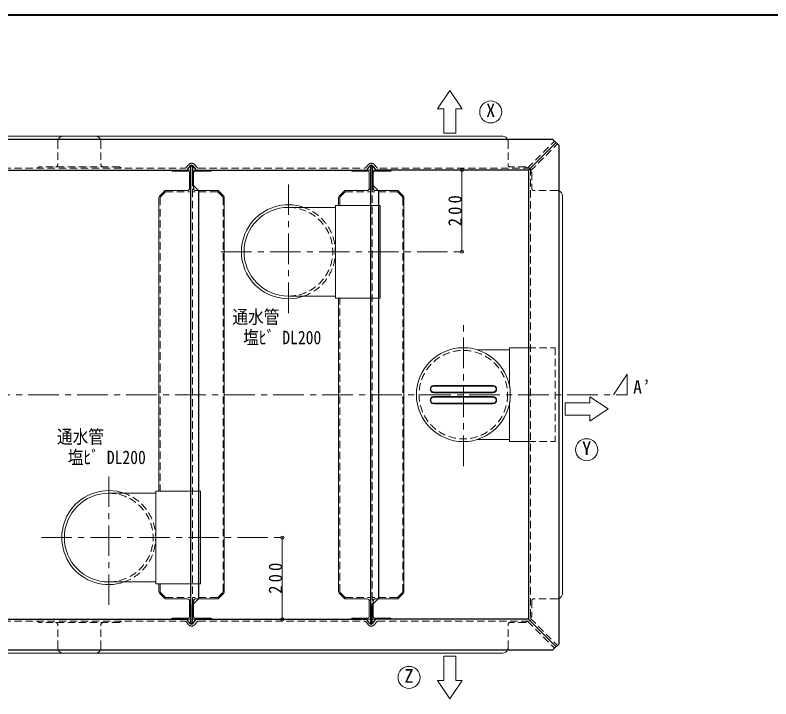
# Model space of a CAD drawing. Units: millimetres at full size, sheet at 1:15. Extents: x -3100 to 2975, y -2083 to 2132.
# Drawn here: x -1175 to 676, y 458 to 2132 of the extents above; entities that cross this region are included whole.
import ezdxf
from ezdxf.enums import TextEntityAlignment as Align

# ---------------------------------------------------------------- set-up
doc = ezdxf.new("R2010")
doc.units = ezdxf.units.MM
doc.header["$LTSCALE"] = 15
doc.header["$PDMODE"] = 32
doc.header["$PDSIZE"] = 7.5
doc.linetypes.add('CHAIN1', pattern=[8, 5, -1, 1, -1])
doc.linetypes.add('DASHED1', pattern=[1.8, 1.2, -0.6])
doc.layers.add('0-0____1', color=7, linetype='Continuous', lineweight=18)
doc.layers.add('0-1____2', color=7, linetype='Continuous')
doc.styles.add('ＭＳ ゴシック', font='')
doc.styles.get('ＭＳ ゴシック').set_extended_font_data('MS Gothic')

msp = doc.modelspace()

# ---------------------------------------------------------------- linework, layer by layer
at = {"layer": '0-0____1', "color": 1, "lineweight": 40}
msp.add_line((2975.06, 2132.48), (-3099.94, 2132.48), dxfattribs=at)
at = {"layer": '0-0____1', "color": 4, "lineweight": 9}
for p, q in [((-139.94, 1902.98), (-124.94, 1902.98)), ((-124.94, 1842.98), (-124.94, 1902.98)), ((-94.94, 1842.98), (-94.94, 1902.98)), ((-94.94, 1902.98), (-79.94, 1902.98)), ((-1057.44, 1835.98), (-2054.44, 1835.98)), ((19.56, 1835.98), (-977.44, 1835.98)), ((-124.94, 1842.98), (-94.94, 1842.98)), ((-80.44, 1552.98), (-80.44, 1752.98)), ((-752.44, 1702.98), (-805.37, 1702.98)), ((-725.44, 1702.98), (-679.51, 1702.98)), ((-312.44, 1702.98), (-365.37, 1702.98)), ((-285.44, 1702.98), (-239.51, 1702.98)), ((-822.44, 1685.91), (-822.44, 966.28)), ((-820.98, 1689.45), (-808.9, 1701.52)), ((-663.9, 1689.45), (-675.98, 1701.52)), ((-662.44, 1685.91), (-662.44, 720.05)), ((-382.44, 1666.28), (-382.44, 1685.91)), ((-380.98, 1689.45), (-368.9, 1701.52)), ((-223.9, 1689.45), (-235.98, 1701.52)), ((-222.44, 720.05), (-222.44, 1685.91)), ((165.56, 715.98), (165.56, 1689.98)), ((-382.44, 720.05), (-382.44, 1439.68)), ((-149.44, 1225.48), (-4.44, 1225.48)), ((-149.44, 1207.48), (-4.44, 1207.48)), ((-149.44, 1198.48), (-4.44, 1198.48)), ((232.56, 1197.98), (232.56, 1182.98)), ((-149.44, 1180.48), (-4.44, 1180.48)), ((172.56, 1182.98), (172.56, 1152.98)), ((172.56, 1182.98), (232.56, 1182.98)), ((172.56, 1152.98), (232.56, 1152.98)), ((232.56, 1152.98), (232.56, 1137.98)), ((-520.44, 852.98), (-520.44, 652.98)), ((-822.44, 739.68), (-822.44, 720.05)), ((-820.98, 716.52), (-808.9, 704.45)), ((-663.9, 716.52), (-675.98, 704.45)), ((-380.98, 716.52), (-368.9, 704.45)), ((-223.9, 716.52), (-235.98, 704.45)), ((-752.44, 702.98), (-805.37, 702.98)), ((-725.44, 702.98), (-679.51, 702.98)), ((-312.44, 702.98), (-365.37, 702.98)), ((-285.44, 702.98), (-239.51, 702.98)), ((-2054.44, 569.98), (-1057.44, 569.98)), ((19.56, 569.98), (-977.44, 569.98)), ((-94.94, 562.98), (-94.94, 502.98)), ((-109.94, 457.98), (-139.94, 502.98)), ((-124.94, 502.98), (-139.94, 502.98)), ((-79.94, 502.98), (-109.94, 457.98)), ((-79.94, 502.98), (-94.94, 502.98))]:
    msp.add_line(p, q, dxfattribs=at)
at = {"layer": '0-0____1'}
for p, q in [((-977.44, 1835.98), (-1057.44, 1835.98)), ((-792.44, 1752.98), (-789.44, 1749.98)), ((-750.44, 1749.98), (-789.44, 1749.98)), ((-753.94, 1752.98), (-744.44, 1752.98)), ((-747.44, 1746.98), (-747.44, 1707.98)), ((-740.44, 1752.98), (-730.94, 1752.98)), ((-737.44, 1746.98), (-737.44, 1714.98)), ((-734.44, 1749.98), (-695.44, 1749.98)), ((-692.44, 1752.98), (-695.44, 1749.98)), ((-352.44, 1752.98), (-349.44, 1749.98)), ((-310.44, 1749.98), (-349.44, 1749.98)), ((-313.94, 1752.98), (-304.44, 1752.98)), ((-307.44, 1746.98), (-307.44, 1707.98)), ((-300.44, 1752.98), (-290.94, 1752.98)), ((-297.44, 1746.98), (-297.44, 1714.98)), ((-294.44, 1749.98), (-255.44, 1749.98)), ((-252.44, 1752.98), (-255.44, 1749.98)), ((-747.44, 1707.98), (-744.44, 1704.98)), ((-307.44, 1707.98), (-304.44, 1704.98)), ((-390.44, 1666.28), (-304.44, 1666.28)), ((-505.44, 1661.63), (-390.44, 1661.63)), ((-505.44, 1444.33), (-390.44, 1444.33)), ((-284.44, 1439.68), (-280.44, 1439.68)), ((36.06, 1317.98), (82.56, 1317.98)), ((36.06, 1221.46), (36.06, 1317.98)), ((-42.11, 1312.58), (36.06, 1312.58)), ((-149.44, 1223.98), (-4.44, 1223.98)), ((-149.44, 1208.98), (-4.44, 1208.98)), ((-149.44, 1196.98), (-4.44, 1196.98)), ((-149.44, 1181.98), (-4.44, 1181.98)), ((36.06, 1087.98), (36.06, 1184.51)), ((-42.11, 1093.38), (36.06, 1093.38)), ((36.06, 1087.98), (82.56, 1087.98)), ((-724.44, 966.28), (-720.44, 966.28)), ((-945.44, 961.63), (-830.44, 961.63)), ((-945.44, 744.33), (-830.44, 744.33)), ((-830.44, 739.68), (-744.44, 739.68)), ((-747.44, 697.98), (-744.44, 700.98)), ((-747.44, 658.98), (-747.44, 697.98)), ((-737.44, 658.98), (-737.44, 690.98)), ((-307.44, 697.98), (-304.44, 700.98)), ((-307.44, 658.98), (-307.44, 697.98)), ((-297.44, 658.98), (-297.44, 690.98)), ((-792.44, 652.98), (-789.44, 655.98)), ((-750.44, 655.98), (-789.44, 655.98)), ((-753.94, 652.98), (-744.44, 652.98)), ((-740.44, 652.98), (-730.94, 652.98)), ((-734.44, 655.98), (-695.44, 655.98)), ((-692.44, 652.98), (-695.44, 655.98)), ((-352.44, 652.98), (-349.44, 655.98)), ((-310.44, 655.98), (-349.44, 655.98)), ((-313.94, 652.98), (-304.44, 652.98)), ((-300.44, 652.98), (-290.94, 652.98)), ((-294.44, 655.98), (-255.44, 655.98)), ((-252.44, 652.98), (-255.44, 655.98)), ((-977.44, 569.98), (-1057.44, 569.98))]:
    msp.add_line(p, q, dxfattribs=at)
at = {"layer": '0-0____1', "color": 5, "lineweight": 25}
for p, q in [((142.56, 1827.98), (-2177.44, 1827.98)), ((82.56, 1752.98), (150.06, 1820.48)), ((142.56, 1827.98), (157.56, 1812.98)), ((157.56, 592.98), (157.56, 1812.98)), ((-746.41, 1762.81), (-753.94, 1752.98)), ((-744.44, 642.98), (-744.44, 1762.98)), ((-744.44, 1762.98), (-740.44, 1762.98)), ((-740.44, 1762.98), (-740.44, 1717.98)), ((-738.47, 1762.81), (-730.94, 1752.98)), ((-306.41, 1762.81), (-313.94, 1752.98)), ((-304.44, 1762.98), (-304.44, 642.98)), ((-304.44, 1762.98), (-300.44, 1762.98)), ((-300.44, 1762.98), (-300.44, 1717.98)), ((-298.47, 1762.81), (-290.94, 1752.98)), ((-1720.94, 1752.98), (-753.94, 1752.98)), ((-730.94, 1752.98), (-313.94, 1752.98)), ((82.56, 1752.98), (-290.94, 1752.98)), ((82.56, 1752.98), (82.56, 652.98)), ((-740.44, 1717.98), (-724.44, 1701.98)), ((-300.44, 1717.98), (-284.44, 1701.98)), ((-724.44, 703.98), (-724.44, 1701.98)), ((-284.44, 1701.98), (-284.44, 703.98)), ((-740.44, 687.98), (-724.44, 703.98)), ((-300.44, 687.98), (-284.44, 703.98)), ((-740.44, 642.98), (-740.44, 687.98)), ((-300.44, 642.98), (-300.44, 687.98)), ((-1720.94, 652.98), (-753.94, 652.98)), ((-746.41, 643.16), (-753.94, 652.98)), ((-738.47, 643.16), (-730.94, 652.98)), ((-730.94, 652.98), (-313.94, 652.98)), ((-306.41, 643.16), (-313.94, 652.98)), ((-298.47, 643.16), (-290.94, 652.98)), ((82.56, 652.98), (-290.94, 652.98)), ((82.56, 652.98), (150.06, 585.48)), ((-744.44, 642.98), (-740.44, 642.98)), ((-304.44, 642.98), (-300.44, 642.98)), ((142.56, 577.98), (157.56, 592.98)), ((-2177.44, 577.98), (142.56, 577.98))]:
    msp.add_line(p, q, dxfattribs=at)
at = {"layer": '0-0____1', "color": 4, "linetype": 'DASHED1', "lineweight": 9}
for p, q in [((-1070.44, 1822.98), (-1070.44, 1765.98)), ((-964.44, 1822.98), (-964.44, 1765.98)), ((32.56, 1822.98), (32.56, 1765.98)), ((-1120.44, 1757.98), (-1115.44, 1760.98)), ((75.49, 1760.98), (37.56, 1760.98)), ((75.49, 1760.98), (80.49, 1757.98)), ((87.56, 1750.65), (90.56, 1745.91)), ((90.56, 1745.91), (90.56, 1707.98)), ((-737.44, 1707.98), (-740.44, 1704.98)), ((-737.44, 1714.98), (-737.44, 1707.98)), ((-732.44, 1702.98), (-725.44, 1702.98)), ((-297.44, 1707.98), (-300.44, 1704.98)), ((-297.44, 1714.98), (-297.44, 1707.98)), ((-292.44, 1702.98), (-285.44, 1702.98)), ((152.56, 1702.98), (95.56, 1702.98)), ((-819.44, 1684.67), (-819.44, 966.28)), ((-806.78, 1699.4), (-817.98, 1688.21)), ((-805.37, 1699.98), (-744.44, 1699.98)), ((-679.51, 1699.98), (-740.44, 1699.98)), ((-678.1, 1699.4), (-666.9, 1688.21)), ((-665.44, 1684.67), (-665.44, 721.3)), ((-379.44, 1666.28), (-379.44, 1684.67)), ((-366.78, 1699.4), (-377.98, 1688.21)), ((-365.37, 1699.98), (-304.44, 1699.98)), ((-239.51, 1699.98), (-300.44, 1699.98)), ((-238.1, 1699.4), (-226.9, 1688.21)), ((-225.44, 721.3), (-225.44, 1684.67)), ((-304.44, 1666.28), (-284.44, 1666.28)), ((-379.44, 721.3), (-379.44, 1439.68)), ((-304.44, 1439.68), (-284.44, 1439.68)), ((82.56, 1087.98), (148.06, 1087.98)), ((-744.44, 966.28), (-724.44, 966.28)), ((-819.44, 739.68), (-819.44, 721.3)), ((-744.44, 739.68), (-724.44, 739.68)), ((-806.78, 706.57), (-817.98, 717.76)), ((-805.37, 705.98), (-744.44, 705.98)), ((-679.51, 705.98), (-740.44, 705.98)), ((-678.1, 706.57), (-666.9, 717.76)), ((-366.78, 706.57), (-377.98, 717.76)), ((-365.37, 705.98), (-304.44, 705.98)), ((-239.51, 705.98), (-300.44, 705.98)), ((-238.1, 706.57), (-226.9, 717.76)), ((-737.44, 697.98), (-740.44, 700.98)), ((-737.44, 690.98), (-737.44, 697.98)), ((-732.44, 702.98), (-725.44, 702.98)), ((-297.44, 697.98), (-300.44, 700.98)), ((-297.44, 690.98), (-297.44, 697.98)), ((-292.44, 702.98), (-285.44, 702.98)), ((90.56, 697.98), (90.56, 660.05)), ((152.56, 702.98), (95.56, 702.98)), ((-1120.44, 647.98), (-1115.44, 644.98)), ((-914.44, 647.98), (-919.44, 644.98)), ((75.49, 644.98), (80.49, 647.98)), ((87.56, 655.32), (90.56, 660.05)), ((-919.44, 644.98), (-1115.44, 644.98)), ((-1070.44, 582.98), (-1070.44, 639.98)), ((-964.44, 582.98), (-964.44, 639.98)), ((32.56, 582.98), (32.56, 639.98)), ((75.49, 644.98), (37.56, 644.98))]:
    msp.add_line(p, q, dxfattribs=at)
at = {"layer": '0-0____1', "linetype": 'DASHED1'}
for p, q in [((80.49, 1757.98), (146.52, 1824.02)), ((87.56, 1750.91), (153.6, 1816.95)), ((-754.91, 1759.94), (-750.38, 1765.85)), ((-729.97, 1759.94), (-734.5, 1765.85)), ((-314.91, 1759.94), (-310.38, 1765.85)), ((-289.97, 1759.94), (-294.5, 1765.85)), ((-1716.01, 1757.98), (-758.87, 1757.98)), ((-726.01, 1757.98), (-318.87, 1757.98)), ((87.56, 1757.98), (-286.01, 1757.98)), ((87.56, 1757.98), (87.56, 647.98)), ((-740.44, 687.98), (-740.44, 1717.98)), ((-300.44, 1717.98), (-300.44, 687.98)), ((-1716.01, 647.98), (-758.87, 647.98)), ((-726.01, 647.98), (-318.87, 647.98)), ((-286.01, 647.98), (87.56, 647.98)), ((80.49, 647.98), (146.52, 581.95)), ((87.56, 655.05), (153.6, 589.02)), ((-754.91, 646.03), (-750.38, 640.12)), ((-729.97, 646.03), (-734.5, 640.12)), ((-314.91, 646.03), (-310.38, 640.12)), ((-289.97, 646.03), (-294.5, 640.12))]:
    msp.add_line(p, q, dxfattribs=at)
at = {"layer": '0-0____1', "color": 4, "linetype": 'CHAIN1', "lineweight": 9}
for p, q in [((-505.44, 1717.98), (-505.44, 1387.98)), ((-670.44, 1552.98), (-80.44, 1552.98)), ((-76.94, 1027.98), (-76.94, 1377.98)), ((290.56, 1202.98), (323.89, 1252.98)), ((323.89, 1252.98), (323.89, 1202.98)), ((-2462.44, 1202.98), (323.89, 1202.98)), ((-945.44, 687.98), (-945.44, 1017.98)), ((-1110.44, 852.98), (-520.44, 852.98))]:
    msp.add_line(p, q, dxfattribs=at)
at = {"layer": '0-0____1', "color": 4, "lineweight": 9}
for points in [[(-139.94, 1902.98), (-109.94, 1947.98), (-79.94, 1902.98)], [(232.56, 1197.98), (277.56, 1167.98), (232.56, 1137.98)], [(-94.94, 562.98), (-124.94, 562.98), (-124.94, 502.98)]]:
    msp.add_lwpolyline(points, dxfattribs=at)
at = {"layer": '0-0____1', "color": 4, "linetype": 'DASHED1', "lineweight": 9}
for points in [[(-914.44, 1757.98), (-919.44, 1760.98), (-1115.44, 1760.98)], [(82.56, 1317.98), (148.06, 1317.98), (148.06, 1087.98)]]:
    msp.add_lwpolyline(points, dxfattribs=at)
at = {"layer": '0-0____1'}
for points in [[(-390.44, 1666.28), (-390.44, 1439.68), (-304.44, 1439.68)], [(-284.44, 1666.28), (-280.44, 1666.28), (-280.44, 1439.68)], [(-830.44, 739.68), (-830.44, 966.28), (-744.44, 966.28)], [(-724.44, 739.68), (-720.44, 739.68), (-720.44, 966.28)]]:
    msp.add_lwpolyline(points, dxfattribs=at)
for centre, radius in [((-9.94, 1895.48), 27), ((-76.94, 1202.98), 115), ((225.06, 1067.98), 27), ((-209.94, 510.48), 27)]:
    msp.add_circle(centre, radius, dxfattribs=at)
at = {"layer": '0-0____1', "color": 4, "linetype": 'DASHED1', "lineweight": 9}
msp.add_circle((-76.94, 1202.98), 108.5, dxfattribs=at)
at = {"layer": '0-0____1'}
for centre, radius, start, end in [((-1057.44, 1822.98), 13, 90, 157.38014), ((-977.44, 1822.98), 13, 22.61986, 90), ((-750.44, 1746.98), 3, 0, 90), ((-734.44, 1746.98), 3, 90, 180), ((-310.44, 1746.98), 3, 0, 90), ((-294.44, 1746.98), 3, 90, 180), ((-505.44, 1552.98), 115, 70.8709, 289.1291), ((-505.44, 1552.98), 108.65, 90, 270), ((-149.44, 1216.48), 7.5, 90, 270), ((-4.44, 1216.48), 7.5, 270, 90), ((-149.44, 1189.48), 7.5, 90, 270), ((-4.44, 1189.48), 7.5, 270, 90), ((-945.44, 852.98), 115, 70.8709, 289.1291), ((-945.44, 852.98), 108.65, 90, 270), ((-750.44, 658.98), 3, 270, 0), ((-734.44, 658.98), 3, 180, 270), ((-310.44, 658.98), 3, 270, 0), ((-294.44, 658.98), 3, 180, 270), ((-1057.44, 582.98), 13, 202.61986, 270), ((-977.44, 582.98), 13, 270, 337.38014)]:
    msp.add_arc(centre, radius, start, end, dxfattribs=at)
at = {"layer": '0-0____1', "color": 4, "lineweight": 9}
for centre, radius, start, end in [((19.56, 1822.98), 13, 22.61986, 90), ((-805.37, 1697.98), 5, 90, 135), ((-752.44, 1707.98), 5, 270, 0), ((-679.51, 1697.98), 5, 45, 90), ((-365.37, 1697.98), 5, 90, 135), ((-312.44, 1707.98), 5, 270, 0), ((-239.51, 1697.98), 5, 45, 90), ((-817.44, 1685.91), 5, 135, 180), ((-667.44, 1685.91), 5, 0, 45), ((-377.44, 1685.91), 5, 135, 180), ((-227.44, 1685.91), 5, 0, 45), ((152.56, 1689.98), 13, 0, 67.38014), ((-149.44, 1216.48), 9, 90, 270), ((-4.44, 1216.48), 9, 270, 90), ((-149.44, 1189.48), 9, 90, 270), ((-4.44, 1189.48), 9, 270, 90), ((-817.44, 720.05), 5, 180, 225), ((-805.37, 707.98), 5, 225, 270), ((-679.51, 707.98), 5, 270, 315), ((-667.44, 720.05), 5, 315, 0), ((-377.44, 720.05), 5, 180, 225), ((-365.37, 707.98), 5, 225, 270), ((-239.51, 707.98), 5, 270, 315), ((-227.44, 720.05), 5, 315, 0), ((152.56, 715.98), 13, 292.61986, 360), ((-752.44, 697.98), 5, 0, 90), ((-312.44, 697.98), 5, 0, 90), ((19.56, 582.98), 13, 270, 337.38014)]:
    msp.add_arc(centre, radius, start, end, dxfattribs=at)
at = {"layer": '0-0____1', "color": 4, "linetype": 'DASHED1', "lineweight": 9}
for centre, radius, start, end in [((-1057.44, 1822.98), 13, 157.38014, 180), ((-977.44, 1822.98), 13, 0, 22.61986), ((19.56, 1822.98), 13, 0, 22.61986), ((-1075.44, 1765.98), 5, 270, 0), ((-959.44, 1765.98), 5, 180, 270), ((37.56, 1765.98), 5, 180, 270), ((-732.44, 1707.98), 5, 180, 270), ((-292.44, 1707.98), 5, 180, 270), ((95.56, 1707.98), 5, 180, 270), ((152.56, 1689.98), 13, 67.38014, 90), ((-814.44, 1684.67), 5, 135, 180), ((-805.37, 1697.98), 2, 90, 135), ((-679.51, 1697.98), 2, 45, 90), ((-670.44, 1684.67), 5, 0, 45), ((-374.44, 1684.67), 5, 135, 180), ((-365.37, 1697.98), 2, 90, 135), ((-239.51, 1697.98), 2, 45, 90), ((-230.44, 1684.67), 5, 0, 45), ((-505.44, 1552.98), 108.65, 270, 90), ((-505.44, 1552.98), 115, 289.1291, 70.8709), ((-945.44, 852.98), 108.65, 270, 90), ((-945.44, 852.98), 115, 289.1291, 70.8709), ((-814.44, 721.3), 5, 180, 225), ((-805.37, 707.98), 2, 225, 270), ((-679.51, 707.98), 2, 270, 315), ((-670.44, 721.3), 5, 315, 0), ((-374.44, 721.3), 5, 180, 225), ((-365.37, 707.98), 2, 225, 270), ((-239.51, 707.98), 2, 270, 315), ((-230.44, 721.3), 5, 315, 0), ((152.56, 715.98), 13, 270, 292.61986), ((-732.44, 697.98), 5, 90, 180), ((-292.44, 697.98), 5, 90, 180), ((95.56, 697.98), 5, 90, 180), ((-1075.44, 639.98), 5, 0, 90), ((-959.44, 639.98), 5, 90, 180), ((37.56, 639.98), 5, 90, 180), ((-1057.44, 582.98), 13, 180, 202.61986), ((-977.44, 582.98), 13, 337.38014, 0), ((19.56, 582.98), 13, 337.38014, 0)]:
    msp.add_arc(centre, radius, start, end, dxfattribs=at)
at = {"layer": '0-0____1', "linetype": 'DASHED1'}
for centre, radius, start, end in [((-758.87, 1762.98), 5, 270, 322.52382), ((-742.44, 1759.77), 10, 37.47618, 142.52382), ((-726.01, 1762.98), 5, 217.47618, 270), ((-318.87, 1762.98), 5, 270, 322.52382), ((-302.44, 1759.77), 10, 37.47618, 142.52382), ((-286.01, 1762.98), 5, 217.47618, 270), ((-758.87, 642.98), 5, 37.47618, 90), ((-726.01, 642.98), 5, 90, 142.52382), ((-318.87, 642.98), 5, 37.47618, 90), ((-286.01, 642.98), 5, 90, 142.52382), ((-742.44, 646.2), 10, 217.47618, 322.52382), ((-302.44, 646.2), 10, 217.47618, 322.52382)]:
    msp.add_arc(centre, radius, start, end, dxfattribs=at)
at = {"layer": '0-0____1', "color": 5, "lineweight": 25}
for centre, start, end in [((-742.44, 1759.77), 37.47618, 142.52382), ((-302.44, 1759.77), 37.47618, 142.52382), ((-742.44, 646.2), 217.47618, 322.52382), ((-302.44, 646.2), 217.47618, 322.52382)]:
    msp.add_arc(centre, 5, start, end, dxfattribs=at)
at = {"layer": '0-0____1', "color": 4}
for p in [(-80.44, 1752.98), (-80.44, 1552.98), (-520.44, 852.98), (-520.44, 652.98)]:
    msp.add_point(p, dxfattribs=at)

# ---------------------------------------------------------------- texts
at = {"layer": '0-0____1', "style": 'ＭＳ ゴシック', "width": 0.85}
for s, p in [('通水管', (-642.37, 1366.98)), ('塩ﾋﾞ DL200 ', (-615.93, 1316.58)), ('通水管', (-1072.02, 1073.57)), ('塩ﾋﾞ DL200 ', (-1045.59, 1023.17))]:
    msp.add_text(s, height=32.99, dxfattribs=at).set_placement(p, align=Align.BOTTOM_LEFT)
at = {"layer": '0-0____1', "char_height": 32.99, "attachment_point": 7, "rotation": 90, "style": 'ＭＳ ゴシック'}
for insert in [(-80.44, 1615.48), (-520.44, 715.48)]:
    msp.add_mtext('\\T1.38;\\W0.9;200', dxfattribs=dict(at, insert=insert))
at = {"layer": '0-0____1', "insert": (338.89, 1205.48), "char_height": 32.99, "attachment_point": 7, "style": 'ＭＳ ゴシック'}
msp.add_mtext('\\T1.24;\\W0.95;A’', dxfattribs=at)
at = {"layer": '0-1____2', "style": 'ＭＳ ゴシック'}
for s, p in [('X', (-21.19, 1872.98)), ('Y', (213.81, 1045.48)), ('Z', (-221.19, 487.98))]:
    msp.add_text(s, height=32.99, dxfattribs=at).set_placement(p, align=Align.BOTTOM_LEFT)

doc.saveas('drawing.dxf')
